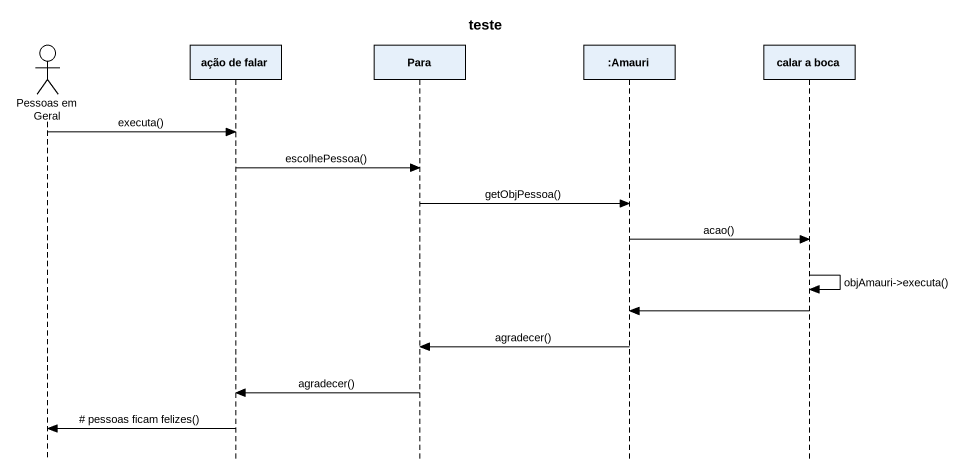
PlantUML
@startuml
title teste
hide footbox
actor "Pessoas em Geral" as Pessoas_em_Geral
participant "ação de falar" as ação_de_falar
participant Para
participant ":Amauri" as Amauri
participant "calar a boca" as calar_a_boca

Pessoas_em_Geral -> ação_de_falar : executa()
ação_de_falar -> Para : escolhePessoa()
Para -> Amauri : getObjPessoa()
Amauri -> calar_a_boca : acao()
calar_a_boca -> calar_a_boca : objAmauri->executa()
calar_a_boca -> Amauri
Amauri -> Para : agradecer()
Para -> ação_de_falar : agradecer()
ação_de_falar -> Pessoas_em_Geral : # pessoas ficam felizes()
@enduml
